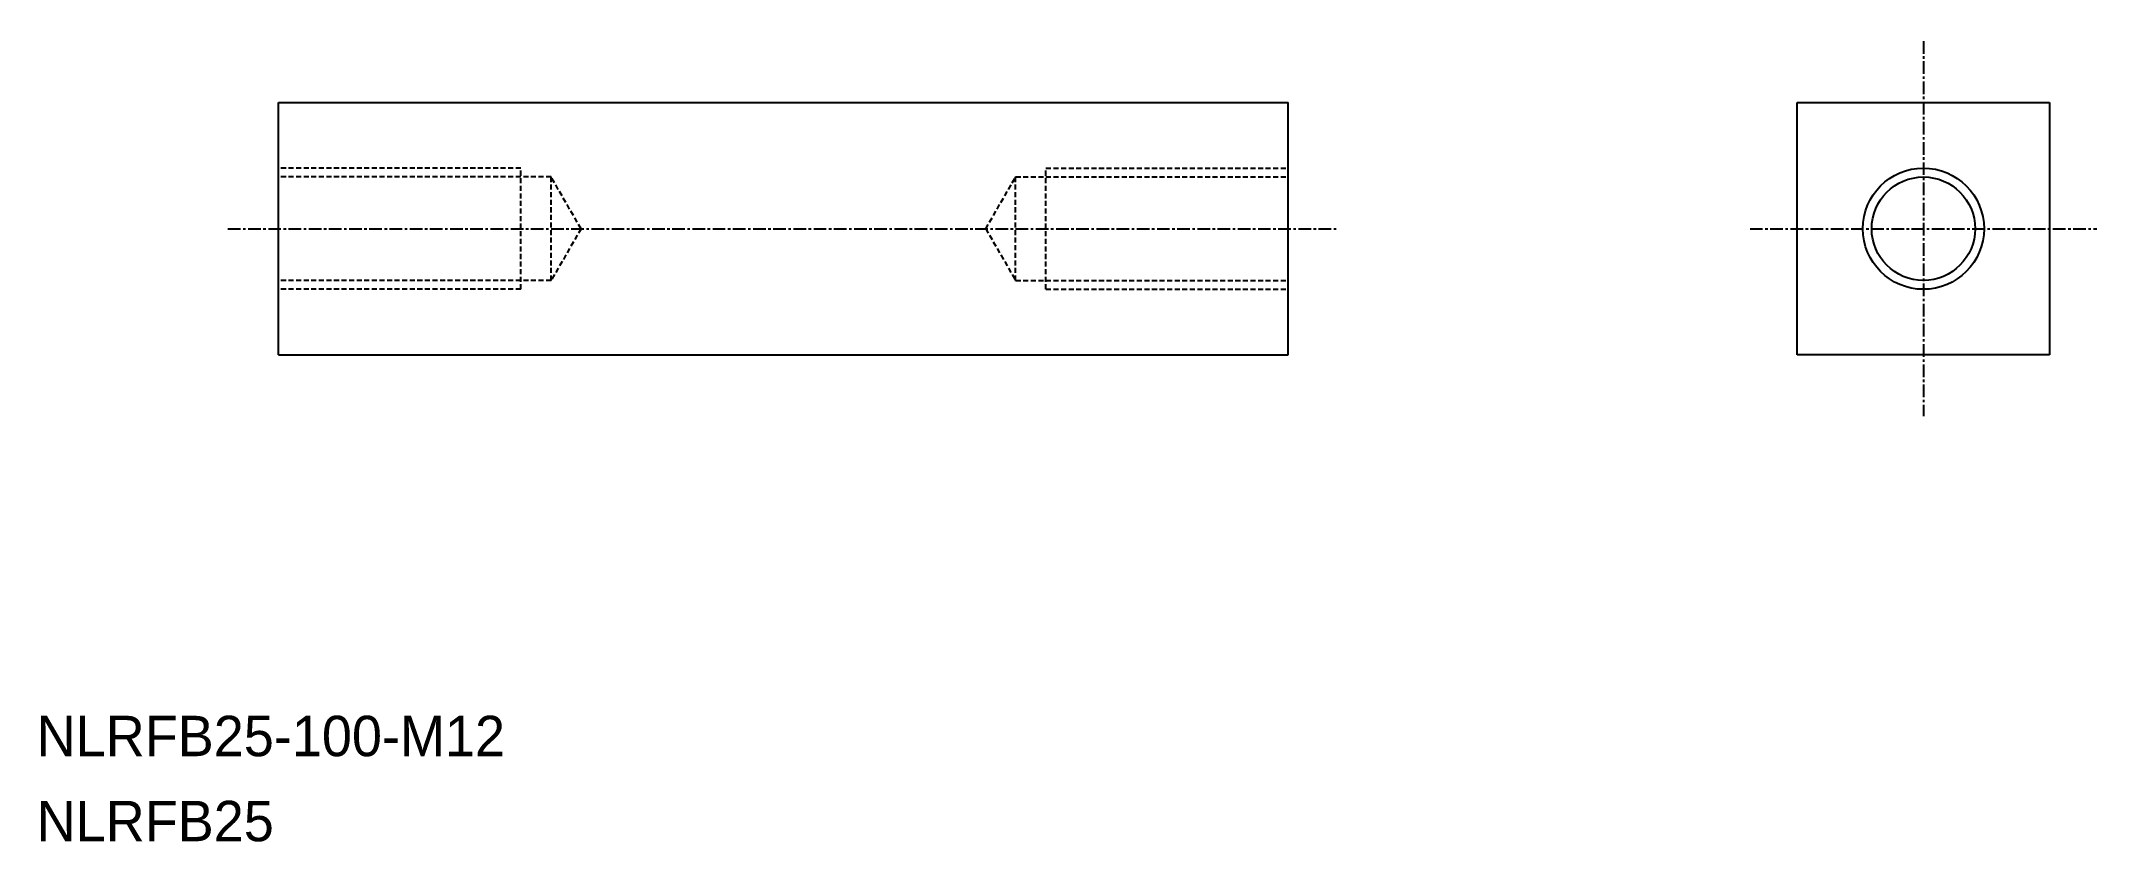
# Model space of a CAD drawing. Extents: x 606 to 810, y 89 to 168.
import ezdxf

# ---------------------------------------------------------------- set-up
doc = ezdxf.new("R2010")
doc.units = 0
doc.linetypes.add('CENTER', pattern=[2, 1.25, -0.25, 0.25, -0.25])
doc.linetypes.add('DASHED', pattern=[0.75, 0.5, -0.25])
doc.layers.get('0').update_dxf_attribs({"linetype": 'CONTINUOUS'})
doc.layers.add('CENTER', color=1, linetype='CENTER')

msp = doc.modelspace()

# ---------------------------------------------------------------- linework, layer by layer
at = {"color": 7, "linetype": 'CONTINUOUS'}
for p, q in [((629.67, 137.35), (629.67, 162.35)), ((629.67, 162.35), (729.67, 162.35)), ((729.67, 137.35), (729.67, 162.35)), ((780.06, 162.35), (805.06, 162.35)), ((780.06, 137.35), (780.06, 162.35)), ((805.06, 162.35), (805.06, 137.35)), ((629.67, 137.35), (729.67, 137.35)), ((805.06, 137.35), (780.06, 137.35))]:
    msp.add_line(p, q, dxfattribs=at)
at = {"color": 3, "linetype": 'DASHED'}
for p, q in [((653.67, 155.85), (629.67, 155.85)), ((656.67, 154.97), (629.67, 154.97)), ((653.67, 143.85), (653.67, 155.85)), ((659.63, 149.85), (656.67, 154.97)), ((656.67, 144.72), (656.67, 154.97)), ((699.71, 149.85), (702.67, 154.97)), ((702.67, 144.72), (702.67, 154.97)), ((702.67, 154.97), (729.67, 154.97)), ((705.67, 143.85), (705.67, 155.85)), ((705.67, 155.85), (729.67, 155.85)), ((659.63, 149.85), (656.67, 144.72)), ((699.71, 149.85), (702.67, 144.72)), ((656.67, 144.72), (629.67, 144.72)), ((702.67, 144.72), (729.67, 144.72)), ((653.67, 143.85), (629.67, 143.85)), ((705.67, 143.85), (729.67, 143.85))]:
    msp.add_line(p, q, dxfattribs=at)
at = {"color": 3, "linetype": 'CONTINUOUS'}
msp.add_circle((792.56, 149.85), 6, dxfattribs=at)
msp.add_circle((792.56, 149.85), 5.12)
at = {"layer": 'CENTER', "color": 1, "linetype": 'CENTER'}
for p, q in [((792.56, 168.42), (792.56, 131.28)), ((624.67, 149.85), (734.67, 149.85)), ((775.39, 149.85), (809.74, 149.85))]:
    msp.add_line(p, q, dxfattribs=at)

# ---------------------------------------------------------------- texts
at = {"color": 7, "linetype": 'CONTINUOUS'}
for s, p in [('NLRFB25-100-M12', (605.73, 97.64)), ('NLRFB25', (605.73, 89.22))]:
    msp.add_text(s, height=4, dxfattribs=at).set_placement(p)

doc.saveas('drawing.dxf')
